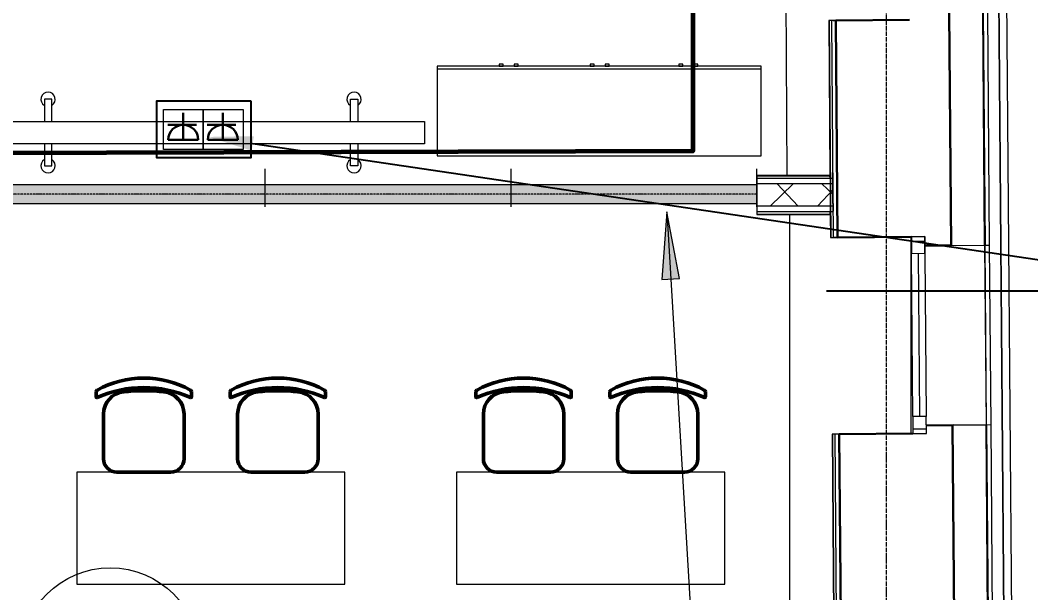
# Model space of a CAD drawing. Header units: millimetres. Extents: x -32 to 417638015, y -35 to 175284279.
# Drawn here: x 417442140 to 417446664, y 175244863 to 175247425 of the extents above; entities that cross this region are included whole.
import ezdxf
from ezdxf import colors
from ezdxf.entities.mleader import LeaderData, LeaderLine
from ezdxf.math import Vec2, Vec3

# ---------------------------------------------------------------- set-up
doc = ezdxf.new("R2010")
doc.units = ezdxf.units.MM
doc.linetypes.add('ADSK_Линия сетки', pattern=[25, 20, -2.5, 0, -2.5])
doc.linetypes.add('ADSK_Осевая', pattern=[14, 10, -2, 0, -2])
for name, color, linetype, lineweight in [('_ Окна', 7, 'Continuous', 9), ('_ЭМ_В полу', 26, 'Кабель в трубе', 60), ('Аннотация', 7, 'Continuous', 18), ('Окна', 7, 'Continuous', 9), ('Оси', 253, 'Continuous', 9), ('Перекрытие', 7, 'Continuous', 18), ('Стены внутренние', 7, 'Continuous', 18), ('Стены наружные', 7, 'Continuous', 18), ('Стены несущие', 7, 'Continuous', 30), ('Стены отделка', 7, 'Continuous', 30), ('Стены штриховка', 7, 'Continuous', 9), ('ТХ', 5, 'Continuous', 0), ('ТХ_Задание ЭОМ_СС', 6, 'Continuous', 0), ('Узлы', 7, 'Continuous', 18), ('ШТРИХОВКА', 252, 'Continuous', 15), ('Электро', 250, 'Continuous', 25), ('ЭОМ_Кабель для СУП', 150, 'Continuous', 9)]:
    doc.layers.add(name, color=color, linetype=linetype, lineweight=lineweight)
doc.layers.add('_ЭМ_Надписи', color=7, linetype='Continuous')
doc.layers.add('ВНУТРЯНКА', color=1, linetype='Continuous')
doc.layers.add('PDF _ЭОМ _розетки', color=7, linetype='Continuous', true_color=0xeb0000)
doc.layers.add('Линии', color=7, linetype='Continuous', lineweight=9, true_color=0x00a600)
doc.styles.add('ЭОМ', font='isocpeur.ttf', dxfattribs={"width": 0.85, "height": 250})
doc.linetypes.add('Кабель в трубе', pattern='A,8,[133,ltypeshp.shx,S=1,R=0,X=10,Y=1.3],-3,[130,ltypeshp.shx,S=1.5,R=-45,X=-1.5,Y=0],8', length=19)

# ---------------------------------------------------------------- blocks, each defined once
blk = doc.blocks.new('_ЭМ_ТХ2_4 Этаж')
at = {"color": 8, "linetype": 'Continuous'}
blk.add_line((61204.6254970567, 15511.84876801538), (59754.6254970567, 15511.84876801538), dxfattribs=at)
at = {"color": 8, "linetype": 'ByBlock', "lineweight": -2}
for p, q in [((58227.37879295624, 14067.05146870926), (58227.37879295624, 14045.3916626617)), ((58227.37879295641, 14067.05146870936), (58227.37879295641, 14045.39166266179)), ((58654.37879295618, 14067.05146870926), (58654.37879295618, 14045.3916626617)), ((58654.37879295636, 14067.05146870936), (58654.37879295636, 14045.39166266179)), ((58827.37879295624, 14067.05146870926), (58827.37879295624, 14045.3916626617)), ((58827.37879295641, 14067.05146870936), (58827.37879295641, 14045.39166266179)), ((59254.37879295618, 14067.05146870926), (59254.37879295618, 14045.3916626617)), ((59254.37879295636, 14067.05146870936), (59254.37879295636, 14045.39166266179)), ((59927.37879295624, 14067.05146870926), (59927.37879295624, 14045.3916626617)), ((59927.37879295641, 14067.05146870936), (59927.37879295641, 14045.39166266179)), ((60354.37879295618, 14067.05146870926), (60354.37879295618, 14045.3916626617)), ((60354.37879295636, 14067.05146870936), (60354.37879295636, 14045.39166266179)), ((60527.37879295624, 14067.05146870926), (60527.37879295624, 14045.3916626617)), ((60527.37879295641, 14067.05146870936), (60527.37879295641, 14045.39166266179)), ((60954.37879295618, 14067.05146870926), (60954.37879295618, 14045.3916626617)), ((60954.37879295636, 14067.05146870936), (60954.37879295636, 14045.39166266179)), ((58260.87879295624, 13768.05098831653), (58260.87879295624, 13968.3622890422)), ((58260.87879295636, 13768.05098831662), (58260.87879295636, 13968.3622890423)), ((58620.87879295624, 13768.05098831653), (58620.87879295624, 13968.3622890422)), ((58620.87879295641, 13768.05098831662), (58620.87879295641, 13968.3622890423)), ((58860.87879295624, 13768.05098831653), (58860.87879295624, 13968.3622890422)), ((58860.87879295636, 13768.05098831662), (58860.87879295636, 13968.3622890423)), ((59220.87879295624, 13768.05098831653), (59220.87879295624, 13968.3622890422)), ((59220.87879295641, 13768.05098831662), (59220.87879295641, 13968.3622890423)), ((59960.87879295624, 13768.05098831653), (59960.87879295624, 13968.3622890422)), ((59960.87879295636, 13768.05098831662), (59960.87879295636, 13968.3622890423)), ((60320.87879295624, 13768.05098831653), (60320.87879295624, 13968.3622890422)), ((60320.87879295641, 13768.05098831662), (60320.87879295641, 13968.3622890423)), ((60560.87879295624, 13768.05098831653), (60560.87879295624, 13968.3622890422)), ((60560.87879295636, 13768.05098831662), (60560.87879295636, 13968.3622890423)), ((60920.87879295624, 13768.05098831653), (60920.87879295624, 13968.3622890422)), ((60920.87879295641, 13768.05098831662), (60920.87879295641, 13968.3622890423)), ((58561.00723699189, 13708.05112579894), (58320.87879295624, 13708.05098831653)), ((58561.00723699207, 13708.05112579904), (58320.87879295636, 13708.05098831663)), ((59161.00723699189, 13708.05112579894), (58920.87879295624, 13708.05098831653)), ((59161.00723699207, 13708.05112579904), (58920.87879295636, 13708.05098831663)), ((60261.00723699189, 13708.05112579894), (60020.87879295624, 13708.05098831653)), ((60261.00723699207, 13708.05112579904), (60020.87879295636, 13708.05098831663)), ((60861.00723699189, 13708.05112579894), (60620.87879295624, 13708.05098831653)), ((60861.00723699207, 13708.05112579904), (60620.87879295636, 13708.05098831663))]:
    blk.add_line(p, q, dxfattribs=at)
at = {"color": 8, "linetype": 'Continuous'}
for points in [[(61204.6254970567, 15123.87626240401), (61204.6254970567, 15523.87626240401), (59754.6254970567, 15523.87626240401), (59754.6254970567, 15123.87626240401)], [(60031.69230981456, 15523.87626240401), (60049.06997960439, 15523.87626240401), (60049.06997960439, 15534.09769592992), (60031.69230981456, 15534.09769592992)], [(60099.3708640291, 15523.87626240401), (60116.74853381893, 15523.87626240401), (60116.74853381893, 15534.09769592992), (60099.3708640291, 15534.09769592992)], [(60438.71508377563, 15523.87626240401), (60456.09275356546, 15523.87626240401), (60456.09275356546, 15534.09769592992), (60438.71508377563, 15534.09769592992)], [(60506.39363799017, 15523.87626240401), (60523.77130778, 15523.87626240401), (60523.77130778, 15534.09769592992), (60506.39363799017, 15534.09769592992)], [(60835.604532647, 15523.87626240401), (60852.98220243683, 15523.87626240401), (60852.98220243683, 15534.09769592992), (60835.604532647, 15534.09769592992)], [(60903.28308686154, 15523.87626240401), (60920.66075665137, 15523.87626240401), (60920.66075665137, 15534.09769592992), (60903.28308686154, 15534.09769592992)]]:
    blk.add_lwpolyline(points, close=True, dxfattribs=at)
at = {"color": 8, "linetype": 'ByBlock', "lineweight": -2}
for centre, radius, start, end in [((58440.87879295624, 13699.00196675615), 430.5490215606072, 60.99166478656981, 119.0083352134302), ((58440.87879295641, 13699.00196675624), 430.5490215606072, 60.99166478656981, 119.0083352134302), ((59040.87879295624, 13699.00196675615), 430.5490215606072, 60.99166478656981, 119.0083352134302), ((59040.87879295641, 13699.00196675624), 430.5490215606072, 60.99166478656981, 119.0083352134302), ((60140.87879295624, 13699.00196675615), 430.5490215606072, 60.99166478656981, 119.0083352134302), ((60140.87879295641, 13699.00196675624), 430.5490215606072, 60.99166478656981, 119.0083352134302), ((60740.87879295624, 13699.00196675615), 430.5490215606072, 60.99166478656981, 119.0083352134302), ((60740.87879295641, 13699.00196675624), 430.5490215606072, 60.99166478656981, 119.0083352134302), ((58237.37879295624, 14067.05146870928), 9.999999999989248, 121.931749367395, 180), ((58237.37879295641, 14067.05146870938), 9.999999999989248, 121.931749367395, 180), ((58440.87879295624, 13565.73086461253), 520.8201237039044, 66.319511006273, 113.680488993727), ((58440.87879295641, 13565.73086461263), 520.8201237039044, 66.319511006273, 113.680488993727), ((58440.87879295624, 13272.51691551149), 800.3966485555333, 83.24697725458542, 96.75302274541458), ((58440.87879295641, 13272.51691551159), 800.3966485555333, 83.24697725458542, 96.75302274541458), ((58644.37879295624, 14067.05146870928), 9.999999999989248, 0, 58.06825063260506), ((58644.37879295641, 14067.05146870938), 9.999999999989248, 0, 58.06825063260506), ((58837.37879295624, 14067.05146870928), 9.999999999989248, 121.931749367395, 180), ((58837.37879295641, 14067.05146870938), 9.999999999989248, 121.931749367395, 180), ((59040.87879295624, 13565.73086461253), 520.8201237039044, 66.319511006273, 113.680488993727), ((59040.87879295641, 13565.73086461263), 520.8201237039044, 66.319511006273, 113.680488993727), ((59040.87879295624, 13272.51691551149), 800.3966485555333, 83.24697725458542, 96.75302274541458), ((59040.87879295641, 13272.51691551159), 800.3966485555333, 83.24697725458542, 96.75302274541458), ((59244.37879295624, 14067.05146870928), 9.999999999989248, 0, 58.06825063260506), ((59244.37879295641, 14067.05146870938), 9.999999999989248, 0, 58.06825063260506), ((59937.37879295624, 14067.05146870928), 9.999999999989248, 121.931749367395, 180), ((59937.37879295641, 14067.05146870938), 9.999999999989248, 121.931749367395, 180), ((60140.87879295624, 13565.73086461253), 520.8201237039044, 66.319511006273, 113.680488993727), ((60140.87879295641, 13565.73086461263), 520.8201237039044, 66.319511006273, 113.680488993727), ((60140.87879295624, 13272.51691551149), 800.3966485555333, 83.24697725458542, 96.75302274541458), ((60140.87879295641, 13272.51691551159), 800.3966485555333, 83.24697725458542, 96.75302274541458), ((60344.37879295624, 14067.05146870928), 9.999999999989248, 0, 58.06825063260506), ((60344.37879295641, 14067.05146870938), 9.999999999989248, 0, 58.06825063260506), ((60537.37879295624, 14067.05146870928), 9.999999999989248, 121.931749367395, 180), ((60537.37879295641, 14067.05146870938), 9.999999999989248, 121.931749367395, 180), ((60740.87879295624, 13565.73086461253), 520.8201237039044, 66.319511006273, 113.680488993727), ((60740.87879295641, 13565.73086461263), 520.8201237039044, 66.319511006273, 113.680488993727), ((60740.87879295624, 13272.51691551149), 800.3966485555333, 83.24697725458542, 96.75302274541458), ((60740.87879295641, 13272.51691551159), 800.3966485555333, 83.24697725458542, 96.75302274541458), ((60944.37879295624, 14067.05146870928), 9.999999999989248, 0, 58.06825063260506), ((60944.37879295641, 14067.05146870938), 9.999999999989248, 0, 58.06825063260506), ((58230.37879295624, 14045.39166266168), 2.999999999983853, 180, 296.1021673183788), ((58230.37879295641, 14045.39166266178), 2.999999999983853, 180, 296.1021673183788), ((58360.87879295624, 13968.36228904219), 100.0000000000176, 95.74155800031588, 180), ((58360.87879295641, 13968.36228904229), 100.0000000000176, 95.74155800031588, 180), ((58520.87879295624, 13968.36228904219), 100.0000000000176, 0, 84.25844199968412), ((58520.87879295641, 13968.36228904229), 100.0000000000176, 0, 84.25844199968412), ((58651.37879295624, 14045.39166266168), 2.999999999983853, 243.8978326816212, 0), ((58651.37879295641, 14045.39166266178), 2.999999999983853, 243.8978326816212, 0), ((58830.37879295624, 14045.39166266168), 2.999999999983853, 180, 296.1021673183788), ((58830.37879295641, 14045.39166266178), 2.999999999983853, 180, 296.1021673183788), ((58960.87879295624, 13968.36228904219), 100.0000000000176, 95.74155800031588, 180), ((58960.87879295641, 13968.36228904229), 100.0000000000176, 95.74155800031588, 180), ((59120.87879295624, 13968.36228904219), 100.0000000000176, 0, 84.25844199968412), ((59120.87879295641, 13968.36228904229), 100.0000000000176, 0, 84.25844199968412), ((59251.37879295624, 14045.39166266168), 2.999999999983853, 243.8978326816212, 0), ((59251.37879295641, 14045.39166266178), 2.999999999983853, 243.8978326816212, 0), ((59930.37879295624, 14045.39166266168), 2.999999999983853, 180, 296.1021673183788), ((59930.37879295641, 14045.39166266178), 2.999999999983853, 180, 296.1021673183788), ((60060.87879295624, 13968.36228904219), 100.0000000000176, 95.74155800031588, 180), ((60060.87879295641, 13968.36228904229), 100.0000000000176, 95.74155800031588, 180), ((60220.87879295624, 13968.36228904219), 100.0000000000176, 0, 84.25844199968412), ((60220.87879295641, 13968.36228904229), 100.0000000000176, 0, 84.25844199968412), ((60351.37879295624, 14045.39166266168), 2.999999999983853, 243.8978326816212, 0), ((60351.37879295641, 14045.39166266178), 2.999999999983853, 243.8978326816212, 0), ((60530.37879295624, 14045.39166266168), 2.999999999983853, 180, 296.1021673183788), ((60530.37879295641, 14045.39166266178), 2.999999999983853, 180, 296.1021673183788), ((60660.87879295624, 13968.36228904219), 100.0000000000176, 95.74155800031588, 180), ((60660.87879295641, 13968.36228904229), 100.0000000000176, 95.74155800031588, 180), ((60820.87879295624, 13968.36228904219), 100.0000000000176, 0, 84.25844199968412), ((60820.87879295641, 13968.36228904229), 100.0000000000176, 0, 84.25844199968412), ((60951.37879295624, 14045.39166266168), 2.999999999983853, 243.8978326816212, 0), ((60951.37879295641, 14045.39166266178), 2.999999999983853, 243.8978326816212, 0), ((58320.87879295618, 13768.05098831653), 60.00000000000227, 180, 270), ((58320.87879295636, 13768.05098831658), 59.99999999995964, 180, 270), ((58560.8787929563, 13768.05098831653), 60.00000000000227, 270, 0), ((58560.87879295641, 13768.05098831658), 59.99999999995964, 270, 0), ((58920.87879295618, 13768.05098831653), 60.00000000000227, 180, 270), ((58920.87879295636, 13768.05098831658), 59.99999999995964, 180, 270), ((59160.8787929563, 13768.05098831653), 60.00000000000227, 270, 0), ((59160.87879295641, 13768.05098831658), 59.99999999995964, 270, 0), ((60020.87879295618, 13768.05098831653), 60.00000000000227, 180, 270), ((60020.87879295636, 13768.05098831658), 59.99999999995964, 180, 270), ((60260.8787929563, 13768.05098831653), 60.00000000000227, 270, 0), ((60260.87879295641, 13768.05098831658), 59.99999999995964, 270, 0), ((60620.87879295618, 13768.05098831653), 60.00000000000227, 180, 270), ((60620.87879295636, 13768.05098831658), 59.99999999995964, 180, 270), ((60860.8787929563, 13768.05098831653), 60.00000000000227, 270, 0), ((60860.87879295641, 13768.05098831658), 59.99999999995964, 270, 0)]:
    blk.add_arc(centre, radius, start, end, dxfattribs=at)
at = {"layer": 'Линии', "color": 8}
for p, q in [((61184.53065119573, 14993.9999999998), (55673.12185179029, 14993.9999999998)), ((55673.12185179029, 14909.99999999978), (61184.53065119573, 14909.99999999979))]:
    blk.add_line(p, q, dxfattribs=at)
at = {"layer": 'Линии', "color": 8, "linetype": 'ADSK_Осевая', "lineweight": 18}
blk.add_line((61184.53065119573, 14951.9999999998), (55708.25227914139, 14951.99999999982), dxfattribs=at)
at = {"layer": 'ТХ', "color": 8}
for p, q in [((59340.94301497407, 13708.05105705773), (58140.94301497407, 13708.05105705773)), ((58140.94301497407, 13708.05105705773), (58140.94301497407, 13208.05105705773)), ((59340.94301497407, 13208.05105705773), (59340.94301497407, 13708.05105705773)), ((61040.94301497407, 13708.05105705773), (59840.94301497407, 13708.05105705773)), ((59840.94301497407, 13708.05105705773), (59840.94301497407, 13208.05105705773)), ((61040.94301497407, 13208.05105705773), (61040.94301497407, 13708.05105705773)), ((58140.94301497407, 13208.05105705773), (59340.94301497407, 13208.05105705773)), ((59840.94301497407, 13208.05105705773), (61040.94301497407, 13208.05105705773))]:
    blk.add_line(p, q, dxfattribs=at)
at = {"layer": 'ТХ', "color": 8, "linetype": 'Continuous', "lineweight": 5, "ltscale": 100}
for points in [[(58028.68500361207, 15277.5726709439), (58028.68500361207, 15376.20280793017), (57995.8082912833, 15376.20280793017), (57995.8082912833, 15277.5726709439)], [(59365.67130498195, 15277.5726709439), (59365.67130498195, 15376.20280793017), (59398.54801731072, 15376.20280793017), (59398.54801731072, 15277.5726709439)], [(57995.8082912833, 15177.5726709439), (57995.8082912833, 15078.94253395718), (58028.68500361207, 15078.94253395718), (58028.68500361207, 15177.5726709439)], [(59398.54801731072, 15177.5726709439), (59398.54801731072, 15078.94253395718), (59365.67130498195, 15078.94253395718), (59365.67130498195, 15177.5726709439)]]:
    blk.add_lwpolyline(points, dxfattribs=at)
at = {"layer": 'ТХ', "color": 8}
blk.add_lwpolyline([(59697.17815429701, 15177.5726709439), (57697.17815429701, 15177.5726709439), (57697.17815429701, 15277.5726709439), (59697.17815429701, 15277.5726709439)], close=True, dxfattribs=at)
for centre, start, end in [((58012.24664744768, 15376.20280793017), 300.9637565321808, 239.0362434678192), ((59382.10966114633, 15376.20280793017), 300.9637565321808, 239.0362434678192), ((58012.24664744768, 15078.94253395764), 120.9637565321808, 59.03624346781924), ((59382.10966114634, 15078.94253395764), 120.9637565321808, 59.03624346781924)]:
    blk.add_arc(centre, 31.95042134147634, start, end, dxfattribs=at)
blk = doc.blocks.new('План 4 этажа')
at = {"layer": 'Аннотация', "lineweight": 20}
blk.add_hatch(color=8, dxfattribs=at).paths.add_polyline_path([(54873.03045723273, 15111.11941194185), (54851.54150043963, 14809.294729474), (54930.39169499103, 14814.01740485721)])
at = {"layer": 'Стены внутренние', "lineweight": 9}
h = blk.add_hatch(dxfattribs=at)
h.set_pattern_fill('FP_3', color=8, style=0, pattern_type=2)
h.set_pattern_definition([(45, (591.9394108331762, 243.9018102923292), (-106.0660171779821, 106.0660171779821), []), (135, (591.9394108331762, 243.9018102923292), (-106.0660171779821, -106.0660171779821), [])])
h.paths.add_polyline_path([(55410.12835411844, 15136.72516066174), (55617.44421447278, 15136.72516066174), (55617.44421447278, 15236.72516066174), (55276.03541506734, 15236.72516066174), (55276.03541506734, 15136.72516066174), (55389.26868522423, 15136.72516066174)])
at = {"layer": 'Узлы'}
blk.add_hatch(color=8, dxfattribs=at).paths.add_polyline_path([(50034.03541506734, 15148.90181029175), (55276.03541506734, 15148.90181029175), (55276.03541506734, 15232.90181029175), (49776.03541506734, 15232.90181029175), (49776.03541506734, 15148.90181029175), (50032.03541506734, 15148.90181029175)])
at = {"layer": '_ Окна', "color": 8, "lineweight": 18}
for p, q in [((55968.06584136548, 15000.39308517915), (56028.06387912738, 15000.87833225145)), ((55968.68048765707, 14924.39557068073), (55968.06584136548, 15000.39308517915)), ((56028.06387912738, 15000.87833225145), (56028.67852541897, 14924.88081775309)), ((56028.67852541897, 14924.88081775309), (55968.68048765707, 14924.39557068073)), ((56034.56618989637, 14196.90462624194), (55974.56815213447, 14196.41937916965)), ((55974.56815213447, 14196.41937916965), (55975.18279842606, 14120.42186467123)), ((56035.18083618797, 14120.90711174358), (56034.56618989637, 14196.90462624194)), ((55975.18279842606, 14120.42186467123), (56035.18083618797, 14120.90711174358))]:
    blk.add_line(p, q, dxfattribs=at)
at = {"layer": '_ Окна', "color": 8}
for p, q in [((55968.22759038959, 14980.39373925852), (56028.22562815149, 14980.87898633082)), ((55998.67950653802, 14924.63819421694), (56004.56717101541, 14196.66200270579)), ((55975.02104940196, 14140.42121059186), (56035.01908716386, 14140.90645766421))]:
    blk.add_line(p, q, dxfattribs=at)
at = {"layer": 'Аннотация', "color": 8, "lineweight": 20}
for p, q in [((54873.03045723273, 15111.11941194185), (54851.54150043963, 14809.294729474)), ((54930.39169499103, 14814.01740485721), (54873.03045723273, 15111.11941194185)), ((54873.03045723273, 15111.11941194185), (55408.02172623714, 6178.859152396035)), ((54851.54150043963, 14809.294729474), (54930.39169499103, 14814.01740485721))]:
    blk.add_line(p, q, dxfattribs=at)
at = {"layer": 'Линии', "color": 8}
for p, q in [((53076.03541506722, 15133.90181029175), (53076.03541506722, 15303.90181029175)), ((54176.03541506722, 15133.90181029175), (54176.03541506722, 15303.90181029175)), ((55276.03541506722, 15133.90181029175), (55276.03541506722, 15303.90181029175)), ((55616.16584241844, 15148.90181029175), (55616.16584241844, 15303.90181029175)), ((55276.03541506722, 15232.90181029175), (49776.03541506722, 15232.90181029175)), ((55276.03541506722, 15148.90181029175), (55276.03541506722, 15232.90181029175)), ((49776.03541506722, 15148.90181029175), (55276.03541506722, 15148.90181029175)), ((55617.44421447278, 15148.90181029175), (55617.44421447278, 15114.19268899842))]:
    blk.add_line(p, q, dxfattribs=at)
at = {"layer": 'Линии', "color": 8, "linetype": 'ADSK_Осевая', "lineweight": 18}
blk.add_line((55276.03541506722, 15190.90181029175), (49806.16584241844, 15190.90181029175), dxfattribs=at)
at = {"layer": 'Линии', "color": 8}
blk.add_circle((52382.26526634983, 13119.54976844072), 400, dxfattribs=at)
at = {"layer": 'Окна', "color": 8}
for p, q in [((56028.06387912738, 15000.87833225145), (55968.06584136548, 15000.39308517915)), ((55968.06584136548, 15000.39308517915), (55968.68048765707, 14924.39557068073)), ((56028.67852541897, 14924.88081775309), (56028.06387912738, 15000.87833225145)), ((55974.56815213439, 14196.41937916965), (55968.68048765701, 14924.39557068073)), ((56028.67852541897, 14924.88081775309), (56034.56618989636, 14196.90462624194)), ((55974.56815213447, 14196.41937916965), (55975.18279842606, 14120.42186467123)), ((56035.18083618797, 14120.90711174358), (56034.56618989637, 14196.90462624194)), ((55975.18279842606, 14120.42186467123), (56035.18083618797, 14120.90711174358))]:
    blk.add_line(p, q, dxfattribs=at)
at = {"layer": 'Оси', "color": 8, "linetype": 'ADSK_Линия сетки'}
blk.add_line((55856.50476387143, -3353.100552087591), (55856.50476387149, 43685.83329475898), dxfattribs=at)
at = {"layer": 'Перекрытие', "color": 8}
for p, q in [((55389.26868522423, 19651.64406403794), (55410.07133346889, 15273.72516066174)), ((55618.25008684734, 15966.59663490544), (55618.25008684734, 15968.08380001644)), ((55618.25008684734, 15968.08380001644), (55678.48123538308, 15968.08380001644)), ((55421.86602534098, 15099.72516066174), (55421.86602534086, 9045.17211896769)), ((55967.00061780936, 14997.56247725734), (55618.07728775404, 14997.56247725734)), ((55967.00061780936, 14120.3556895206), (55967.00061780936, 14997.56247725734)), ((55633.2118802215, 14116.65606840019), (55633.2118802215, 14118.14323351119)), ((55633.2118802215, 14118.14323351119), (55693.44302875875, 14118.14323351119))]:
    blk.add_line(p, q, dxfattribs=at)
at = {"layer": 'Стены наружные', "color": 8}
for p, q in [((56350.37427751045, 17189.37507226568), (56417.6973849003, 8865.22596157738)), ((56417.64913938195, 8865.225399231305), (56350.46581533272, 17189.37548599037)), ((56385.46567852295, 17189.53367532889), (56452.64698692376, 8865.633331492194)), ((56295.80390351068, 14963.0424292502), (56302.31430173083, 14158.06875594467)), ((56304.88894532435, 14158.08957893006), (56298.37854710419, 14963.06325223559)), ((56324.88742049411, 14158.25132795417), (56318.37704588007, 14963.22500125971))]:
    blk.add_line(p, q, dxfattribs=at)
at = {"layer": 'Стены несущие', "color": 8}
for p, q in [((55960.22100505186, 15970.36243117653), (55630.2317973614, 15967.69357227877)), ((56145.80880910589, 14961.8293115694), (56137.36550140311, 16005.79623747309)), ((55630.2317973614, 15967.69357227877), (55638.07663367502, 14997.72422628145)), ((55638.07663367467, 14997.72422628145), (55630.23988481227, 15966.69360498275)), ((55638.07663367502, 14997.72422628145), (55968.06584136549, 15000.39308517915)), ((56028.38737717562, 14960.87964041019), (56145.80880910589, 14961.8293115694)), ((55975.18279842602, 14120.42186467123), (55645.19359073555, 14117.75300577353)), ((55645.19359073555, 14117.75300577353), (55668.47338312375, 11239.33921929111)), ((55668.47338312352, 11239.33921929111), (55645.20167818654, 14116.7530384775)), ((56154.89385091956, 14156.87646124925), (56034.89777539577, 14155.90596710466)), ((56035.18892363913, 14119.9071444475), (56035.18083618791, 14120.90711174358)), ((56152.32729477726, 14155.85567096784), (56154.90193837078, 14155.87649395328)), ((56176.08424678654, 11218.44381401956), (56152.32729477726, 14155.85567096784)), ((56154.90193837078, 14155.87649395328), (56154.89385091956, 14156.87646124925))]:
    blk.add_line(p, q, dxfattribs=at)
at = {"layer": 'Стены отделка', "color": 8, "lineweight": 9}
for p, q in [((56295.80390351068, 14963.0424292502), (56287.35250835668, 16008.00932244986)), ((56289.92715195019, 16008.03014543536), (56298.37854710419, 14963.06325223559)), ((56318.37789302482, 14963.22500125971), (56309.92649787082, 16008.19189445948)), ((55630.23179736105, 15967.69357227877), (55598.23284388811, 15967.43477384024)), ((55598.23284388811, 15967.43477384024), (55603.84337002167, 15273.72516066174)), ((55610.23245144053, 15967.53182325471), (55610.24053889164, 15966.53185595863)), ((55630.23988481227, 15966.69360498275), (55630.23179736105, 15967.69357227877)), ((55276.03541506722, 15273.72516066174), (55276.03541506722, 15099.72516066174)), ((55603.84337002167, 15273.72516066174), (55276.03541506722, 15273.72516066174)), ((55276.03541506722, 15261.72516066174), (55617.44421447278, 15261.72516066174)), ((55603.94042261015, 15261.72516066174), (55605.15357996605, 15111.72516066174)), ((55617.44421447278, 15111.72516066174), (55617.44421447278, 15261.72516066174)), ((55617.44421447278, 15111.72516066174), (55276.03541506722, 15111.72516066174)), ((55276.03541506722, 15099.72516066174), (55605.25063255453, 15099.72516066174)), ((55605.25063255453, 15099.72516066174), (55606.07768020162, 14997.46542784286)), ((55606.07768020162, 14997.46542784286), (55638.07663367467, 14997.72422628145)), ((56145.80880910589, 14961.8293115694), (56295.80390351068, 14963.0424292502)), ((56298.37854710419, 14963.06325223559), (56318.37789302482, 14963.22500125971)), ((55645.19359073532, 14117.75300577353), (55613.19463726226, 14117.494207335)), ((55613.19463726226, 14117.494207335), (55636.47442965047, 11239.08042085252)), ((55625.19424481469, 14117.59125674941), (55625.20233226591, 14116.59128945338)), ((55645.20167818654, 14116.7530384775), (55645.19359073532, 14117.75300577353)), ((56152.31920732604, 14156.85563826386), (56152.32729477726, 14155.85567096784)), ((56302.31430173083, 14158.06875594467), (56154.89385091956, 14156.87646124925)), ((56326.07934119133, 11219.6569317003), (56302.31430173083, 14158.06875594467)), ((56324.88829124498, 14158.25132795417), (56304.88894532435, 14158.08957893011)), ((56304.88894532435, 14158.08957893011), (56328.65398478485, 11219.67775468575)), ((56348.65333070548, 11219.83950370987), (56324.88829124498, 14158.25132795417))]:
    blk.add_line(p, q, dxfattribs=at)
at = {"layer": 'Стены штриховка', "color": 8}
for p, q in [((55600.23277848016, 15967.45094874263), (55608.07761479379, 14997.48160274525)), ((55610.24053889164, 15966.53185595863), (55618.07728775404, 14997.56247725734)), ((55603.8595454531, 15271.72516066174), (55276.03541506722, 15271.72516066174)), ((55603.94042261015, 15261.72516066174), (55603.8595454531, 15271.72516066174)), ((55617.44421447278, 15236.72516066174), (55276.03541506722, 15236.72516066174)), ((55617.44421447278, 15136.72516066174), (55276.03541506722, 15136.72516066174)), ((55605.23445712309, 15101.72516066174), (55605.15357996605, 15111.72516066174)), ((55276.03541506722, 15101.72516066174), (55605.23445712309, 15101.72516066174)), ((55615.19457185431, 14117.51038223738), (55638.47436424252, 11239.09659575496)), ((55625.20233226591, 14116.59128945338), (55648.47403720289, 11239.17747026699))]:
    blk.add_line(p, q, dxfattribs=at)
blk = doc.blocks.new('Люк на 2 места')
at = {"layer": 'PDF _ЭОМ _розетки', "color": 3, "linetype": 'Continuous', "lineweight": 25, "transparency": 33554687}
blk.add_lwpolyline([(0, 254.611537267454), (0, 0), (-421.6430145604536, 0), (-421.6430145604536, 254.611537267454)], close=True, dxfattribs=at)
at = {"layer": 'PDF _ЭОМ _розетки', "color": 7, "linetype": 'Continuous', "lineweight": 20, "transparency": 33554687}
for points in [[(-213.3615254405886, 215.0589038403705), (-213.3615254405886, 37.25763264019042), (-391.1627966398373, 37.25763264019042), (-391.1627966398373, 215.0589038403705)], [(-35.56025424040854, 215.0589038403705), (-35.56025424040854, 37.25763264019042), (-213.3615254405886, 37.25763264019042), (-213.3615254405886, 215.0589038403705)]]:
    blk.add_lwpolyline(points, close=True, dxfattribs=at)
at = {"layer": 'ВНУТРЯНКА', "color": 5, "lineweight": 30, "ltscale": 100, "transparency": 33554687}
for p, q in [((-244.3192684613168, 147.1595522398129), (-372.1882726578042, 147.1595522398129)), ((-67.62614537868649, 147.1595522398129), (-195.4951495751739, 147.1595522398129))]:
    blk.add_line(p, q, dxfattribs=at)
at = {"layer": 'Электро', "color": 5, "lineweight": 30, "transparency": 33554687}
for p, q in [((-303.1640448067337, 80.04207369033247), (-303.1640448067337, 200.1038587875664)), ((-126.4709217250347, 80.04207369033247), (-126.4709217250347, 200.1038587875664)), ((-370.4317668490112, 80.04207369033247), (-235.8956041466445, 80.04207369033247)), ((-193.7386437673122, 80.04207369033247), (-59.20248106401414, 80.04207369033247))]:
    blk.add_line(p, q, dxfattribs=at)
at = {"layer": 'Электро', "color": 5, "lineweight": 30, "transparency": 33554687, "extrusion": (0, 0, -1)}
for centre in [(-303.1636854978278, 79.8925407603383), (-126.4705624161288, 79.8925407603383)]:
    blk.add_ellipse(centre, major_axis=(-47.56583400309035, -47.56583400309081), ratio=0.9999999999999749, start_param=0.7876211000824064, end_param=3.924767880302308, dxfattribs=at)

msp = doc.modelspace()

# ---------------------------------------------------------------- linework, layer by layer
at = {"layer": '_ЭМ_В полу', "ltscale": 25}
msp.add_lwpolyline([(417445151.4924592, 175248284.2852083), (417445151.4924592, 175246839.5696865), (417439900.4088333, 175246824.6229621)], dxfattribs=at)

# ---------------------------------------------------------------- block references
at = {"layer": 'ТХ_Задание ЭОМ_СС', "lineweight": 50}
msp.add_blockref('_ЭМ_ТХ2_4 Этаж', (417384252.4643108, 175231694.5649611), dxfattribs=at)
at = {"layer": 'ШТРИХОВКА'}
msp.add_blockref('План 4 этажа', (417390160.9595469, 175231455.6631508), dxfattribs=at)
at = {"layer": 'ЭОМ_Кабель для СУП', "color": 217, "linetype": 'ByBlock', "lineweight": 40, "true_color": 0x93278f, "transparency": 33554687}
msp.add_blockref('Люк на 2 места', (417443173.0874624, 175246809.5271552), dxfattribs=at)

# ---------------------------------------------------------------- leaders
at = {"layer": '_ЭМ_Надписи', "color": 7, "ltscale": 5}
ml = msp.add_multileader_mtext('Standard', dxfattribs=at)
ml.set_content('{\\fGOST Common|b0|i0|c204|p34;\\W0.9;\\C256;4ЩРС-2\\fISOCPEUR|b0|i0|c204|p34;\\W0.85; Гр.10\\P\\W1;\\C0;Итер. у-во}', color=1, style='ЭОМ')
ml.set_leader_properties()
ml.build(insert=Vec2(0, 0))
ml.multileader.update_dxf_attribs({"text_left_attachment_type": 6, "text_right_attachment_type": 6, "dogleg_length": 0, "arrow_head_size": 200})
ctx = ml.context
ctx.base_point, ctx.char_height, ctx.arrow_head_size, ctx.landing_gap_size, ctx.plane_origin = Vec3(417447650.4893031, 175246212.3389865), 250, 200, 0, Vec3(417439122.6852072, 175252759.2973955)
ctx.left_attachment, ctx.right_attachment = 6, 6
notes = []
notes.append((ctx, [(0, (1, 1, 0), (417447650.4893031, 175246212.3389865), (1, 0), 0, [(0, [(417442983.0087233, 175246902.6432128)], 0, [])])]))
ctx.mtext.insert, ctx.mtext.width, ctx.mtext.defined_height, ctx.mtext.flow_direction = Vec3(417447650.4893031, 175246537.3389865), 2879.262652535923, 1412.549695420081, 5
for ctx, leaders in notes:
    for number, flags, end, landing, length, lines in leaders:
        leader = LeaderData()
        leader.index, (leader.has_last_leader_line, leader.has_dogleg_vector, leader.attachment_direction) = number, flags
        leader.last_leader_point, leader.dogleg_vector, leader.dogleg_length = Vec3(end), Vec3(landing), length
        for number, points, colour, breaks in lines:
            line = LeaderLine()
            line.index, line.vertices, line.color, line.breaks = number, Vec3.list(points), colors.encode_raw_color(colour), breaks
            leader.lines.append(line)
        ctx.leaders.append(leader)

doc.saveas('drawing.dxf')
